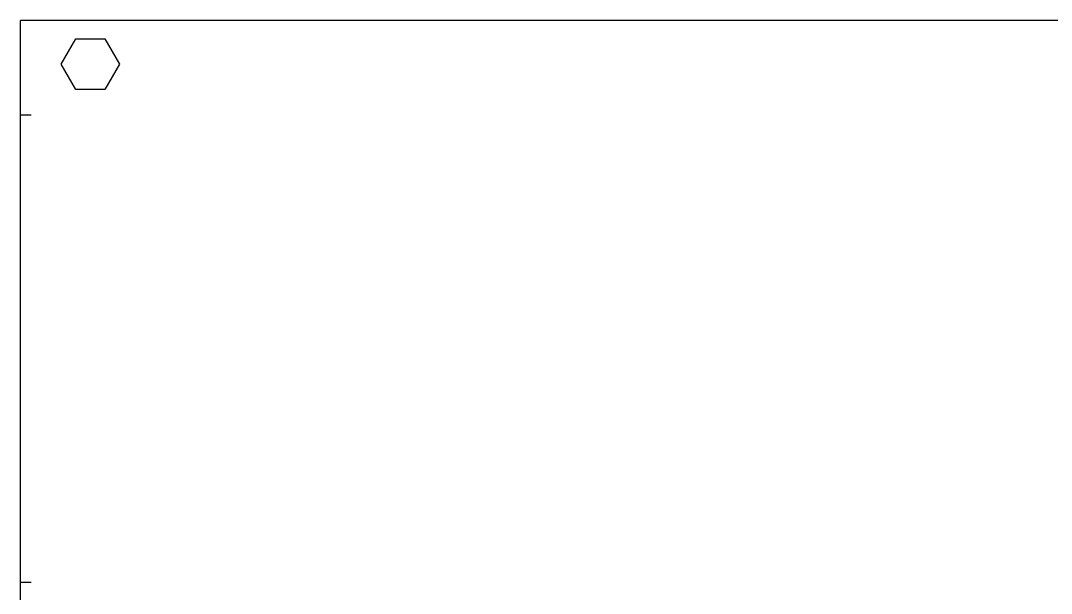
# Model space of a CAD drawing. Header units: inches. Extents: x 20 to 626, y -11 to 338.
# Drawn here: x 19.8 to 167.8, y 241.3 to 323.5 of the extents above; entities that cross this region are included whole.
import ezdxf

# ---------------------------------------------------------------- set-up
doc = ezdxf.new("R2010")
doc.units = ezdxf.units.IN
doc.header["$MEASUREMENT"] = 0

msp = doc.modelspace()

# ---------------------------------------------------------------- linework, layer by layer
at = {"color": 7, "linetype": 'Continuous', "lineweight": 25}
for p, q in [((315.84, 323.48), (19.84, 323.48)), ((19.84, -1.84), (19.84, 323.48)), ((25.66, 317.23), (27.75, 320.86)), ((27.75, 320.86), (31.94, 320.86)), ((31.94, 320.86), (34.03, 317.23)), ((27.75, 313.61), (25.66, 317.23)), ((34.03, 317.23), (31.94, 313.61)), ((31.94, 313.61), (27.75, 313.61))]:
    msp.add_line(p, q, dxfattribs=at)
for p, q in [((19.84, 309.96), (21.34, 309.96)), ((19.84, 242.92), (21.34, 242.92))]:
    msp.add_line(p, q)

doc.saveas('drawing.dxf')
